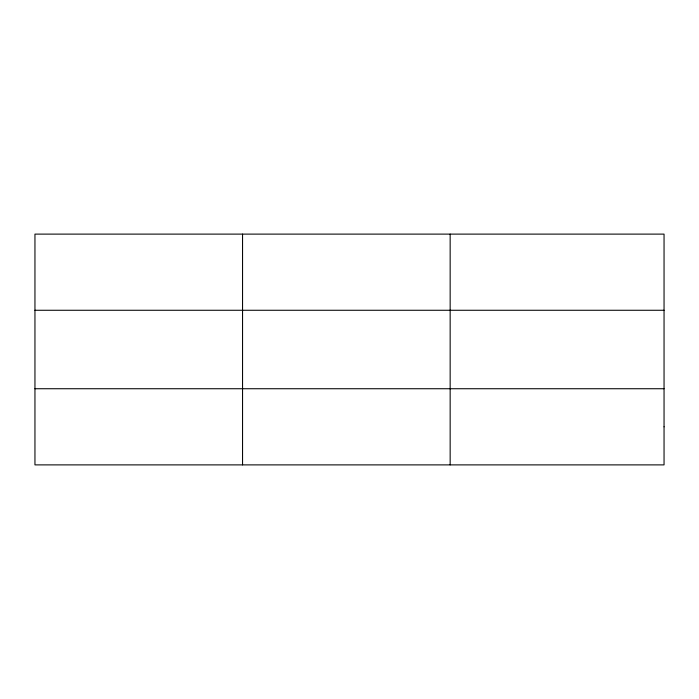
<?xml version="1.0" encoding="UTF-8"?>
<svg xmlns="http://www.w3.org/2000/svg" width="699" height="699" viewBox="0 0 699 699"><rect width="100%" height="100%" fill="white"/><g stroke="black" fill="none" stroke-linecap="round" stroke-linejoin="round"><path stroke-width="1.05" d="M242.553 234.113L242.553 464.887M450.156 234.113L450.156 464.887M34.95 310.269L664.05 310.269M34.95 388.731L664.05 388.731M664.05 426.809L664.05 464.887L34.95 464.887L34.95 234.113L664.05 234.113L664.05 426.809"/></g></svg>
